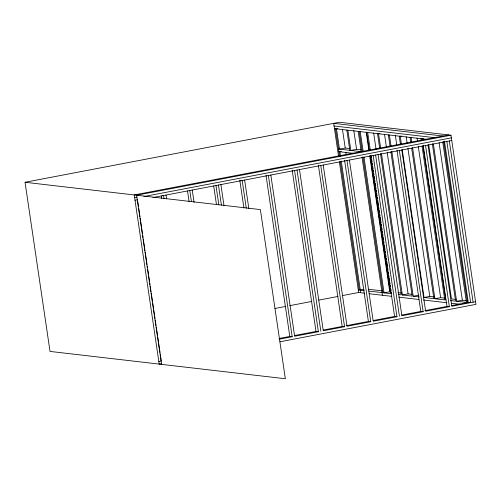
<?xml version="1.0" encoding="UTF-8"?>
<svg xmlns="http://www.w3.org/2000/svg" width="501" height="501" viewBox="0 0 501 501"><rect width="100%" height="100%" fill="white"/><g stroke="black" fill="none" stroke-linecap="round" stroke-linejoin="round"><path stroke-width="0.75" d="M25.05 182.276L260.376 209.6L285.351 378.75L50.025 351.42L25.05 182.276L339.415 122.25L450.975 135.207L475.95 304.357L279.953 341.776M337.931 128.594L336.497 128.87L339.49 149.129L345.22 148.039L349.654 148.553M379.977 133.479L378.543 133.754L380.71 148.409M401.677 135.996L400.249 136.272L401.382 143.987M341.313 151.502L339.878 151.772L340.567 156.412M361.014 149.874L356.58 149.354L350.85 150.45L347.857 130.191M423.383 138.52L421.948 138.79L422.174 140.336M448.602 134.932L134.237 194.952L159.212 364.102L161.516 363.657M450.975 135.207L136.61 195.227L161.585 364.377M134.625 197.594L136.93 197.156M143.919 196.549L451.363 137.85M135.013 200.237L137.468 199.767M152.943 197.544L451.752 140.493M360.307 290.085L363.889 289.403M274.98 308.472L285.727 306.418M289.565 305.685L311.829 301.433M318.736 300.118L337.931 296.454M342.54 295.571L358.66 292.496L364.571 293.179M381.505 153.807L402.353 294.97L408.083 293.874L411.866 294.312M391.788 151.208L413.2 296.229L418.93 295.139M402.184 149.386L424.053 297.488L429.783 296.398L434.323 296.924M412.58 147.557L434.906 298.753L440.636 297.657L444.418 298.095M433.365 143.906L456.605 301.27L462.335 300.174L466.876 300.7M158.823 361.459L161.278 360.989L160.251 354.044M279.082 338.494L289.81 336.447L292.183 336.722L268.373 175.507M294.563 335.538L316.006 331.449L318.379 331.725L294.569 170.503M323.195 330.071L342.202 326.445L344.575 326.721L320.765 165.499M346.191 325.681L368.398 321.442L370.771 321.717L346.968 160.502M373.151 320.534L394.594 316.444L396.967 316.72L373.164 155.498M401.789 315.066L420.79 311.44L423.163 311.716L399.36 150.494M424.779 310.676L446.992 306.437L449.366 306.712L425.556 145.497M451.695 305.541L468.272 302.372L470.646 302.648L446.842 141.432M279.163 339.208L292.183 336.722M318.379 331.725L294.638 336.252L270.828 175.037M344.575 326.721L323.289 330.785L299.485 169.563M370.771 321.717L347.03 326.251L323.226 165.036M396.967 316.72L373.226 321.247L349.422 160.032M423.163 311.716L401.883 315.78L378.073 154.559M449.366 306.712L425.625 311.246L401.815 150.031M475.562 301.715L451.821 306.243L428.011 145.027M442.865 136.028L333.685 123.346L338.563 156.4M334.073 125.989L434.743 137.681M334.461 128.632L427.24 139.41M338.476 149.016L362.21 151.772L359.217 131.506M338.864 151.659L353.831 153.394M240.987 180.366L242.177 180.504L246.279 208.278M162.399 195.371L163.583 195.509L164.04 198.596M368.36 289.265L382.313 290.881M397.988 292.703L401.771 293.141M456.023 299.441L451.482 298.915L428.706 144.639M358.271 289.854L364.183 290.536M368.83 291.075L390.486 293.592L370.095 155.517M398.308 294.5L401.332 294.851L380.491 153.688M402.353 294.97L412.185 296.11L390.886 151.866M413.2 296.229L419.256 296.93M424.053 297.488L433.885 298.634L411.672 148.215M434.906 298.753L444.738 299.892L422.067 146.386M450.293 300.537L455.591 301.151L432.35 143.793M456.605 301.27L466.437 302.41L442.746 141.965M369.224 293.724L391.719 296.335M398.708 297.143L418.905 299.492M423.57 300.03L446.873 302.736M451.533 303.28L460.857 304.364M449.297 140.963L473.107 302.178M444.468 141.157L468.272 302.372M443.648 141.313L467.458 302.529M439.101 142.816L462.335 300.174M423.182 145.221L446.992 306.437M422.976 145.735L445.752 300.011M420.928 138.671L421.159 140.217M417.057 137.982L417.508 141.063M418.31 146.467L440.636 297.657M411.096 137.531L411.778 142.159M410.081 137.412L410.876 142.81M406.205 136.723L407.119 142.891M407.914 148.29L429.783 296.398M399.228 136.153L400.481 144.639M395.352 135.458L396.723 144.714M396.986 150.219L420.79 311.44M389.396 135.013L390.993 145.81M388.381 134.894L390.085 146.461M384.505 134.199L386.44 147.313M387.235 152.711L408.083 293.874M377.529 133.635L379.689 148.29M373.652 132.94L376.044 149.141M375.618 155.028L399.422 316.25M367.696 132.489L370.314 150.231M371.228 156.406L371.454 157.947M371.679 159.487L372.024 161.804M372.249 163.345L372.481 164.892M372.706 166.432L373.051 168.749M373.276 170.29L373.502 171.83M373.733 173.377L373.959 174.918M374.184 176.458L374.529 178.776M374.754 180.316L374.986 181.863M375.211 183.404L375.556 185.714M375.781 187.261L376.007 188.802M376.238 190.342L376.464 191.889M376.696 193.43L377.034 195.747M377.266 197.288L377.491 198.828M377.716 200.375L378.518 205.773M378.743 207.314L378.969 208.861M379.201 210.401L379.539 212.718M379.771 214.259L379.996 215.799M380.221 217.346L381.023 222.745M381.248 224.285L381.48 225.826M381.706 227.373L382.044 229.683M382.276 231.23L382.501 232.771M382.733 234.311L382.958 235.858M383.184 237.399L383.528 239.716M383.753 241.257L383.985 242.797M384.323 245.114L385.006 249.742M385.238 251.283L385.463 252.83M385.808 255.141L386.033 256.681M386.258 258.228L386.49 259.769M386.716 261.315L387.517 266.714M387.743 268.254L387.968 269.795M388.313 272.112L388.538 273.652M388.77 275.199L388.995 276.74M389.221 278.28L389.565 280.598M389.791 282.138L390.022 283.685M390.248 285.226L390.473 286.766M390.818 289.083L391.043 290.624M391.275 292.164L391.5 293.711M370.79 155.222L394.594 316.444M366.676 132.37L369.412 150.889M366.193 132.076L368.924 150.588M369.725 155.986L389.772 291.751L384.042 292.847L363.995 157.082M360.232 131.625L363.194 151.684M362.943 156.732L383.027 292.728M358.202 131.387L361.19 151.653M362.041 157.383L382.395 295.252M353.812 130.592L356.58 149.354M346.842 130.072L349.836 150.331M342.452 129.277L345.22 148.039M345.84 152.229L346.185 154.546M344.594 160.226L368.398 321.442M341.25 161.046L360.695 292.728M335.482 128.751L339.546 156.293M340.348 161.704L359.286 289.973M339.365 161.804L358.66 292.496M318.392 165.224L342.202 326.445M297.024 170.033L320.834 331.255M292.196 170.227L316.006 331.449M266 175.231L289.81 336.447M244.632 180.041L248.847 208.579M239.804 180.228L243.906 208.003M220.891 184.568L223.966 205.397M218.436 185.038L221.398 205.097M215.981 185.508L218.824 204.79M213.72 186.003L216.451 204.514M192.24 190.042L194.062 202.385M189.785 190.512L191.376 201.308M187.524 191.006L189.115 201.803M166.044 195.046L166.614 198.897M161.328 196.01L161.666 198.321M137.7 201.314L138.495 206.713M138.727 208.253L139.979 216.739M140.205 218.279L142.484 233.71M142.71 235.251L143.054 237.568M143.28 239.109L144.989 250.682M145.215 252.222L147.037 264.566M147.269 266.106L147.494 267.653M147.72 269.194L148.521 274.592M148.747 276.139L149.542 281.537M149.774 283.078L149.999 284.618M150.231 286.165L151.026 291.563M151.252 293.104L152.504 301.589M152.736 303.136L153.531 308.535M153.757 310.075L155.016 318.561M155.241 320.101L156.036 325.506M156.268 327.047L157.521 335.532M157.746 337.073L160.026 352.504"/></g></svg>
